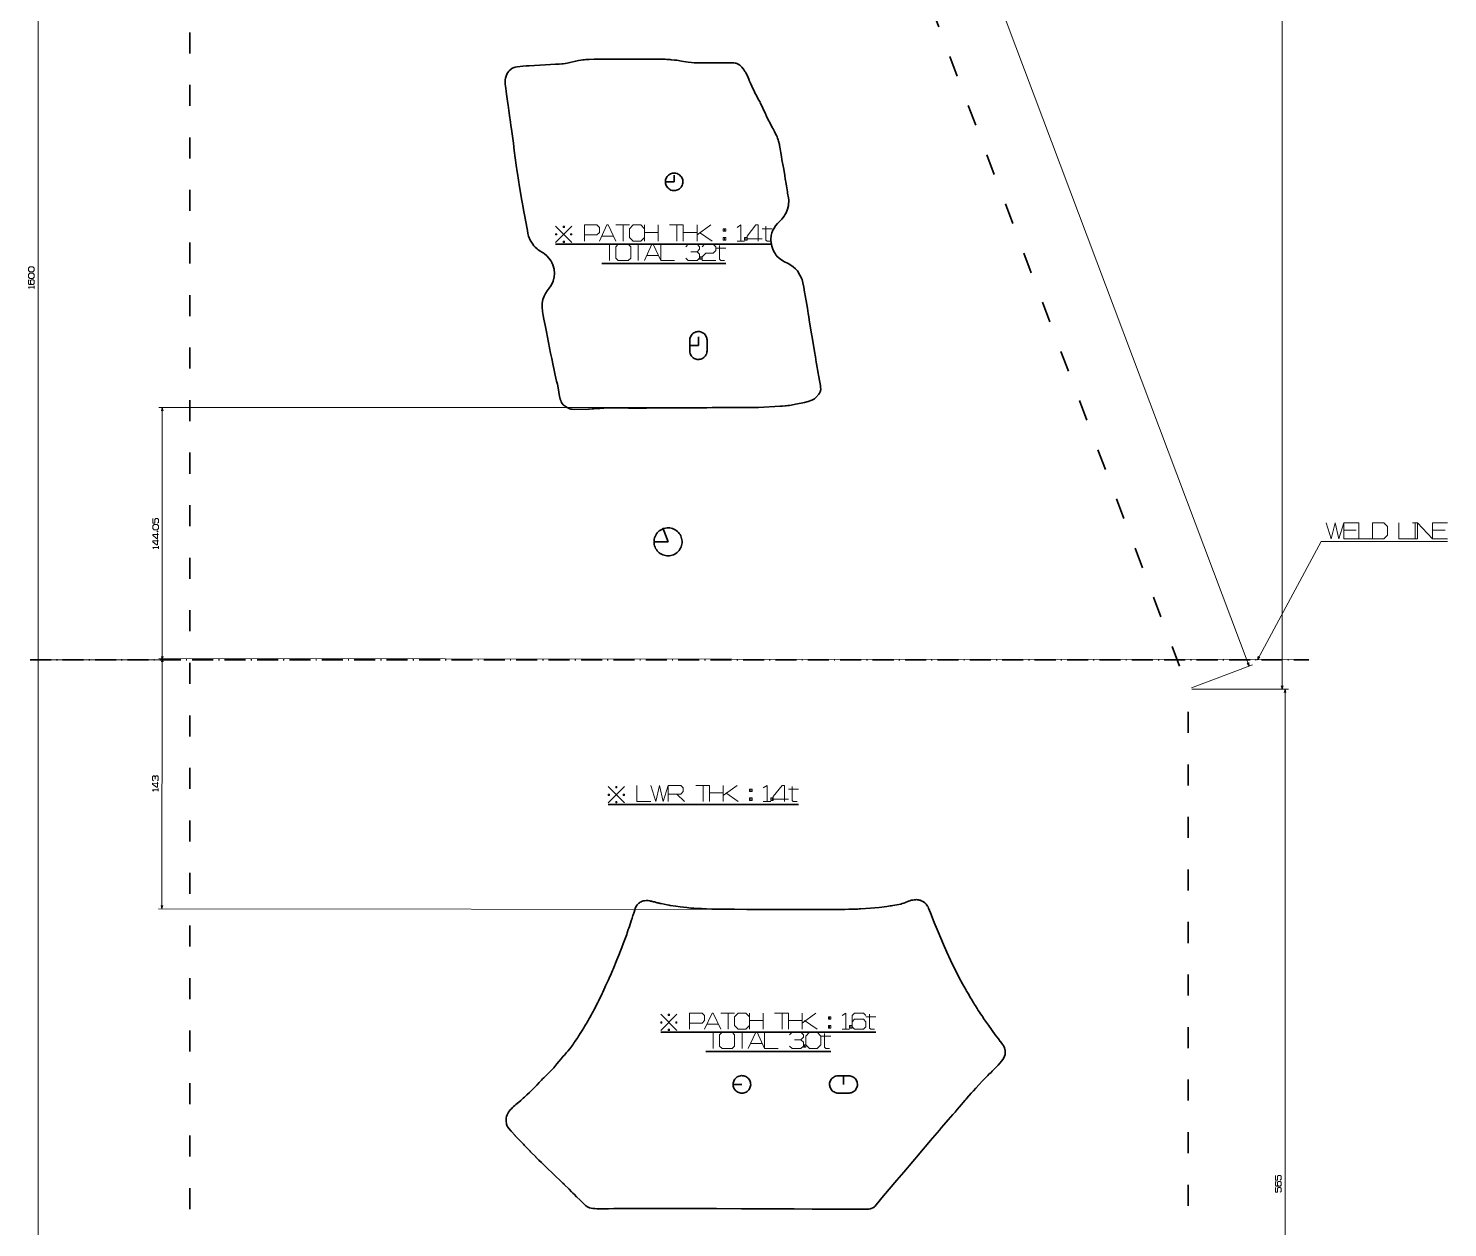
# Model space of a CAD drawing. Extents: x -255 to 1329, y -495 to 1264.
# Drawn here: x -148 to 663, y -134 to 550 of the extents above; entities that cross this region are included whole.
import ezdxf

# ---------------------------------------------------------------- set-up
doc = ezdxf.new("R2010")
doc.units = 0
doc.linetypes.add('DASHDOT', pattern=[18.5, 12, -3, 0.5, -3])
doc.linetypes.add('DASHSPACE', pattern=[30, 12, -18])

msp = doc.modelspace()

# ---------------------------------------------------------------- linework, layer by layer
at = {"color": 7, "lineweight": 13}
for p, q in [((159.52, 1221.35), (549.52, 186.35)), ((568.31, 173.22), (568.31, 1208.22)), ((258.58, 334.03), (-73.06, 334.03)), ((-71.06, 189.98), (-71.06, 334.03)), ((-144.49, 189.98), (-69.06, 189.98)), ((581.51, 189.98), (-73.08, 190.77)), ((-71.25, 47.76), (-71.08, 190.77)), ((516.55, 173.93), (551.39, 187.06)), ((516.67, 173.22), (570.31, 173.22)), ((283.95, 47.34), (-73.25, 47.77))]:
    msp.add_line(p, q, dxfattribs=at)
at = {"color": 5, "lineweight": 13}
for p, q in [((-142.04, -391.78), (-142.04, 1208.22)), ((516.67, 173.22), (571.97, 173.22)), ((569.97, -391.78), (569.97, 173.22))]:
    msp.add_line(p, q, dxfattribs=at)
at = {"color": 5, "linetype": 'DASHSPACE', "lineweight": 35}
for p, q in [((-55.33, 1208.22), (-55.33, -391.78)), ((124.67, 1208.22), (514.67, 173.22)), ((514.67, -391.78), (514.67, 173.22))]:
    msp.add_line(p, q, dxfattribs=at)
at = {"color": 7, "lineweight": 35}
for p, q in [((128.05, 527.24), (128.16, 527.32)), ((128.16, 527.32), (129.18, 527.9)), ((129.18, 527.9), (129.21, 527.91)), ((129.21, 527.91), (130.36, 528.33)), ((130.36, 528.33), (131.54, 528.59)), ((136.72, 529.03), (137.44, 529.07)), ((137.44, 529.07), (138.47, 529.12)), ((138.47, 529.12), (150.66, 529.93)), ((150.66, 529.93), (153.51, 529.99)), ((153.51, 529.99), (155.54, 530.08)), ((168.98, 532.44), (169.87, 532.54)), ((169.87, 532.54), (170.78, 532.64)), ((170.78, 532.64), (171.68, 532.69)), ((171.68, 532.69), (172.59, 532.74)), ((172.59, 532.74), (175.59, 532.83)), ((175.59, 532.83), (178.61, 532.86)), ((178.61, 532.86), (182.57, 532.88)), ((182.57, 532.88), (184.47, 532.89)), ((184.47, 532.89), (187.32, 532.9)), ((187.32, 532.9), (190.85, 532.9)), ((190.85, 532.9), (196.25, 532.9)), ((196.25, 532.9), (202.6, 532.89)), ((202.6, 532.89), (208.51, 532.88)), ((208.51, 532.88), (210.51, 532.87)), ((210.51, 532.87), (213.29, 532.85)), ((213.29, 532.85), (215.73, 532.83)), ((215.73, 532.83), (216.09, 532.82)), ((216.09, 532.82), (217.03, 532.77)), ((217.03, 532.77), (217.97, 532.71)), ((217.97, 532.71), (218.89, 532.66)), ((218.89, 532.66), (219.49, 532.62)), ((231.16, 530.92), (232.55, 530.8)), ((232.55, 530.8), (235.15, 530.77)), ((235.15, 530.77), (235.2, 530.77)), ((237.79, 530.74), (237.91, 530.74)), ((237.91, 530.74), (239.59, 530.77)), ((239.59, 530.77), (240.49, 530.79)), ((240.49, 530.79), (241.25, 530.8)), ((252.4, 530.82), (252.96, 530.82)), ((254.35, 530.84), (255.19, 530.76)), ((255.19, 530.76), (256.02, 530.65)), ((124.96, 517.21), (124.75, 518.8)), ((261.6, 525.9), (261.83, 525.49)), ((261.83, 525.49), (262.05, 525.1)), ((262.05, 525.1), (262.97, 523.48)), ((262.97, 523.48), (263.75, 521.56)), ((263.75, 521.56), (264.02, 520.87)), ((264.02, 520.87), (264.07, 520.76)), ((264.07, 520.76), (264.69, 519.14)), ((264.69, 519.14), (265.47, 517.49)), ((125.07, 516.42), (124.96, 517.21)), ((125.29, 514.47), (125.07, 516.42)), ((125.64, 511.57), (125.29, 514.47)), ((126.19, 507.59), (125.64, 511.57)), ((265.47, 517.49), (265.49, 517.45)), ((265.49, 517.45), (266.99, 514.2)), ((266.99, 514.2), (267.46, 513.35)), ((126.33, 506.6), (126.19, 507.59)), ((126.75, 503.63), (126.33, 506.6)), ((127.16, 500.76), (126.75, 503.63)), ((270.21, 508.26), (273.28, 501.74)), ((127.71, 496.95), (127.16, 500.76)), ((127.98, 495.03), (127.71, 496.95)), ((128.26, 493.01), (127.98, 495.03)), ((273.28, 501.74), (273.31, 501.68)), ((273.31, 501.68), (273.7, 500.84)), ((273.7, 500.84), (273.75, 500.75)), ((273.75, 500.75), (274.18, 499.82)), ((128.82, 488.98), (128.26, 493.01)), ((129.36, 484.89), (128.82, 488.98)), ((277.21, 493.94), (277.63, 493.13)), ((277.63, 493.13), (278.42, 491.6)), ((278.42, 491.6), (278.44, 491.57)), ((129.9, 480.78), (129.36, 484.89)), ((130.45, 476.61), (129.9, 480.78)), ((280.83, 486.17), (281.26, 484.23)), ((281.26, 484.23), (281.41, 483.56)), ((281.41, 483.56), (281.56, 482.63)), ((281.56, 482.63), (281.71, 481.7)), ((281.71, 481.7), (282.09, 479.34)), ((282.09, 479.34), (282.38, 477.38)), ((131.02, 472.41), (130.45, 476.61)), ((131.6, 468.53), (131.02, 472.41)), ((282.38, 477.38), (282.68, 475.42)), ((282.68, 475.42), (283.21, 472.71)), ((283.21, 472.71), (283.76, 470.01)), ((283.76, 470.01), (284.35, 466.4)), ((131.74, 467.59), (131.6, 468.53)), ((132.33, 463.81), (131.74, 467.59)), ((132.93, 460.03), (132.33, 463.81)), ((284.35, 466.4), (284.65, 464.59)), ((284.65, 464.59), (284.8, 463.69)), ((284.8, 463.69), (284.92, 462.88)), ((284.92, 462.88), (285.29, 460.44)), ((134.24, 452.25), (132.93, 460.03)), ((285.29, 460.44), (285.42, 459.65)), ((285.42, 459.65), (285.68, 458.05)), ((285.68, 458.05), (285.82, 457.26)), ((285.82, 457.26), (285.98, 456.37)), ((285.98, 456.37), (286.15, 455.49)), ((286.15, 455.49), (286.32, 454.61)), ((286.32, 454.61), (286.42, 453.69)), ((134.42, 451.25), (134.24, 452.25)), ((134.94, 448.27), (134.42, 451.25)), ((135.4, 445.73), (134.94, 448.27)), ((135.72, 444), (135.4, 445.73)), ((285.95, 447.21), (285.18, 445.17)), ((286.38, 449.33), (285.95, 447.21)), ((286.46, 450.18), (286.38, 449.33)), ((286.42, 453.69), (286.57, 452.33)), ((286.62, 451.86), (286.46, 450.18)), ((286.57, 452.33), (286.62, 451.86)), ((137.19, 436.01), (135.72, 444)), ((279.03, 437.71), (278.07, 436.09)), ((280.24, 439.02), (279.03, 437.71)), ((280.83, 439.68), (280.24, 439.02)), ((282.64, 441.47), (280.83, 439.68)), ((284.05, 443.3), (282.64, 441.47)), ((284.43, 443.93), (284.05, 443.3)), ((285.18, 445.17), (284.43, 443.93)), ((137.37, 435), (137.19, 436.01)), ((137.72, 433.39), (137.37, 435)), ((137.9, 432.58), (137.72, 433.39)), ((138.09, 431.78), (137.9, 432.58)), ((138.94, 429.6), (138.09, 431.78)), ((140.42, 427.22), (138.94, 429.6)), ((276.64, 432.16), (276.43, 429.94)), ((276.43, 429.94), (276.5, 428.05)), ((277.03, 433.74), (276.64, 432.16)), ((277.6, 435.28), (277.03, 433.74)), ((278.07, 436.09), (277.6, 435.28)), ((141.07, 426.4), (140.42, 427.22)), ((141.74, 425.59), (141.07, 426.4)), ((142.96, 424.56), (141.74, 425.59)), ((143.57, 424.04), (142.96, 424.56)), ((145, 423.09), (143.57, 424.04)), ((145.65, 422.68), (145, 423.09)), ((146.3, 422.27), (145.65, 422.68)), ((146.95, 421.87), (146.3, 422.27)), ((148.48, 420.65), (146.95, 421.87)), ((153.51, 427.22), (277.08, 427.22)), ((276.5, 428.05), (276.86, 426.1)), ((276.86, 426.1), (277.47, 424.42)), ((277.47, 424.42), (277.78, 423.79)), ((277.78, 423.79), (278.39, 422.51)), ((278.39, 422.51), (278.8, 421.85)), ((278.8, 421.85), (279.21, 421.21)), ((149.67, 419.3), (148.48, 420.65)), ((150.94, 417.51), (149.67, 419.3)), ((151.28, 416.81), (150.94, 417.51)), ((151.98, 415.41), (151.28, 416.81)), ((152.64, 412.95), (151.98, 415.41)), ((179.94, 416.22), (250.65, 416.22)), ((279.21, 421.21), (280.2, 420.05)), ((280.2, 420.05), (281.93, 418.69)), ((281.93, 418.69), (283.87, 417.29)), ((283.87, 417.29), (286.21, 416.19)), ((286.21, 416.19), (287.8, 415.33)), ((287.8, 415.33), (289.17, 414.36)), ((289.17, 414.36), (290.45, 413.26)), ((151.49, 404.77), (152.04, 406.08)), ((152.04, 406.08), (152.69, 408.57)), ((152.76, 410.48), (152.64, 412.95)), ((152.69, 408.57), (152.76, 410.48)), ((290.45, 413.26), (291.54, 412)), ((291.54, 412), (292.92, 409.55)), ((292.92, 409.55), (293.94, 407.81)), ((293.94, 407.81), (294.2, 407.17)), ((294.2, 407.17), (294.45, 406.17)), ((294.45, 406.17), (294.7, 405.16)), ((146.19, 395.63), (146.88, 397.57)), ((146.88, 397.57), (147.63, 399.09)), ((147.63, 399.09), (148.66, 400.66)), ((148.66, 400.66), (149.87, 402.19)), ((149.87, 402.19), (150.74, 403.42)), ((150.74, 403.42), (151.49, 404.77)), ((294.7, 405.16), (295.15, 402.64)), ((295.15, 402.64), (295.62, 399.91)), ((295.62, 399.91), (295.78, 399.01)), ((295.78, 399.01), (295.96, 397.97)), ((295.96, 397.97), (296.52, 394.84)), ((145.73, 391.5), (145.82, 393.56)), ((146, 388.74), (145.73, 391.5)), ((145.82, 393.56), (146.19, 395.63)), ((296.52, 394.84), (296.87, 392.79)), ((296.87, 392.79), (297.22, 390.74)), ((297.22, 390.74), (297.75, 387.67)), ((146.46, 386.53), (146, 388.74)), ((146.84, 384.49), (146.46, 386.53)), ((147.49, 381.1), (146.84, 384.49)), ((148.25, 377.15), (147.49, 381.1)), ((297.75, 387.67), (297.99, 385.85)), ((297.99, 385.85), (298.25, 384.03)), ((298.25, 384.03), (299.43, 377.07)), ((148.84, 374.1), (148.25, 377.15)), ((149.43, 371.11), (148.84, 374.1)), ((299.43, 377.07), (299.92, 374.23)), ((299.92, 374.23), (301.34, 365.98)), ((150.64, 365.06), (149.43, 371.11)), ((151.28, 361.97), (150.64, 365.06)), ((301.34, 365.98), (301.84, 362.92)), ((152.09, 358.05), (151.28, 361.97)), ((152.49, 356.19), (152.09, 358.05)), ((301.84, 362.92), (302.35, 359.86)), ((302.35, 359.86), (302.53, 358.85)), ((302.53, 358.85), (303.47, 353.6)), ((153.09, 353.4), (152.49, 356.19)), ((153.89, 349.83), (153.09, 353.4)), ((154.08, 348.98), (153.89, 349.83)), ((154.48, 347.27), (154.08, 348.98)), ((303.47, 353.6), (303.64, 352.56)), ((303.64, 352.56), (303.81, 351.53)), ((303.81, 351.53), (304.16, 349.47)), ((304.16, 349.47), (304.73, 346.49)), ((155.23, 344.04), (154.48, 347.27)), ((155.38, 342.76), (155.23, 344.04)), ((155.55, 341.36), (155.38, 342.76)), ((156.17, 338.72), (155.55, 341.36)), ((303.84, 341.59), (302.08, 339.75)), ((304.22, 342.21), (303.84, 341.59)), ((304.52, 342.89), (304.22, 342.21)), ((304.84, 344.31), (304.52, 342.89)), ((304.73, 346.49), (304.77, 345.76)), ((304.77, 345.76), (304.84, 344.31)), ((156.45, 337.99), (156.17, 338.72)), ((156.73, 337.27), (156.45, 337.99)), ((157.24, 336.36), (156.73, 337.27)), ((157.88, 335.54), (157.24, 336.36)), ((158.89, 334.74), (157.88, 335.54)), ((160.02, 334.07), (158.89, 334.74)), ((161.67, 333.28), (160.02, 334.07)), ((162.27, 333.13), (161.67, 333.28)), ((162.87, 332.98), (162.27, 333.13)), ((164.1, 332.86), (162.87, 332.98)), ((172.2, 333.06), (164.1, 332.86)), ((172.56, 333.09), (172.2, 333.06)), ((174.39, 333.18), (172.56, 333.09)), ((175.31, 333.25), (174.39, 333.18)), ((177, 333.37), (175.31, 333.25)), ((177.86, 333.44), (177, 333.37)), ((178.71, 333.51), (177.86, 333.44)), ((180.2, 333.61), (178.71, 333.51)), ((180.97, 333.68), (180.2, 333.61)), ((183.21, 333.78), (180.97, 333.68)), ((184.73, 333.77), (183.21, 333.78)), ((185.51, 333.77), (184.73, 333.77)), ((187.8, 333.74), (185.51, 333.77)), ((188.83, 333.73), (187.8, 333.74)), ((189.86, 333.73), (188.83, 333.73)), ((195.05, 333.72), (189.86, 333.73)), ((198.16, 333.72), (195.05, 333.72)), ((205.4, 333.72), (198.16, 333.72)), ((210.7, 333.73), (205.4, 333.72)), ((214.95, 333.74), (210.7, 333.73)), ((218.12, 333.75), (214.95, 333.74)), ((222.36, 333.77), (218.12, 333.75)), ((224.48, 333.77), (222.36, 333.77)), ((227.67, 333.79), (224.48, 333.77)), ((229.69, 333.8), (227.67, 333.79)), ((234.77, 333.85), (229.69, 333.8)), ((239.85, 333.9), (234.77, 333.85)), ((242.91, 333.94), (239.85, 333.9)), ((248.1, 333.98), (242.91, 333.94)), ((260.58, 334.03), (248.1, 333.98)), ((263.67, 334.09), (260.58, 334.03)), ((269.26, 334.09), (263.67, 334.09)), ((281.74, 334.76), (269.26, 334.09)), ((282.47, 334.79), (281.74, 334.76)), ((283.13, 334.84), (282.47, 334.79)), ((284.47, 334.95), (283.13, 334.84)), ((285.14, 335.01), (284.47, 334.95)), ((286.04, 335.11), (285.14, 335.01)), ((286.96, 335.23), (286.04, 335.11)), ((287.89, 335.37), (286.96, 335.23)), ((288.8, 335.53), (287.89, 335.37)), ((289.63, 335.68), (288.8, 335.53)), ((290.46, 335.84), (289.63, 335.68)), ((293.77, 336.48), (290.46, 335.84)), ((295.64, 336.86), (293.77, 336.48)), ((297.72, 337.4), (295.64, 336.86)), ((299.73, 338.13), (297.72, 337.4)), ((300.89, 338.75), (299.73, 338.13)), ((301.24, 339), (300.89, 338.75)), ((301.66, 339.37), (301.24, 339)), ((302.08, 339.75), (301.66, 339.37)), ((183.51, 107.22), (292.08, 107.22)), ((200.14, 50.11), (200.2, 50.2)), ((200.2, 50.2), (200.96, 50.9)), ((201.83, 51.51), (202.38, 51.77)), ((202.38, 51.77), (202.92, 52.02)), ((204.09, 52.37), (204.18, 52.38)), ((204.18, 52.38), (205.21, 52.53)), ((205.21, 52.53), (205.77, 52.55)), ((205.77, 52.55), (206.33, 52.56)), ((206.33, 52.56), (207.3, 52.32)), ((209.06, 51.85), (209.19, 51.82)), ((209.19, 51.82), (209.89, 51.64)), ((213.7, 50.71), (213.74, 50.7)), ((344.51, 49.37), (344.56, 49.38)), ((344.56, 49.38), (345.26, 49.5)), ((345.26, 49.5), (346.05, 49.63)), ((346.05, 49.63), (350.51, 50.48)), ((356.77, 52.63), (357.54, 52.77)), ((357.54, 52.77), (358.26, 52.89)), ((358.26, 52.89), (358.94, 52.96)), ((358.94, 52.96), (359.56, 52.97)), ((359.56, 52.97), (360.13, 52.94)), ((360.13, 52.94), (360.65, 52.87)), ((360.65, 52.87), (361.14, 52.76)), ((361.14, 52.76), (361.61, 52.62)), ((361.61, 52.62), (362.01, 52.48)), ((362.01, 52.48), (362.24, 52.37)), ((362.24, 52.37), (362.85, 52.09)), ((362.85, 52.09), (363.58, 51.71)), ((363.58, 51.71), (364.35, 51.12)), ((364.35, 51.12), (365.06, 50.46)), ((365.06, 50.46), (365.49, 49.9)), ((365.49, 49.9), (365.9, 49.34)), ((365.9, 49.34), (366.13, 48.93)), ((366.13, 48.93), (366.47, 48.02)), ((195.59, 37.65), (196.62, 40.86)), ((196.62, 40.86), (197.12, 42.41)), ((197.12, 42.41), (197.39, 43.18)), ((197.39, 43.18), (197.66, 43.96)), ((197.66, 43.96), (197.78, 44.3)), ((230.69, 48.2), (230.73, 48.2)), ((230.73, 48.2), (231.5, 48.12)), ((231.5, 48.12), (231.57, 48.12)), ((231.57, 48.12), (232.44, 48.07)), ((232.44, 48.07), (235.04, 47.93)), ((235.04, 47.93), (235.08, 47.93)), ((235.08, 47.93), (236.79, 47.84)), ((236.79, 47.84), (237.77, 47.79)), ((249.63, 47.5), (255.6, 47.46)), ((255.6, 47.46), (262.73, 47.43)), ((262.73, 47.43), (264.76, 47.43)), ((264.76, 47.43), (277.35, 47.37)), ((277.35, 47.37), (282.11, 47.35)), ((282.11, 47.35), (285.95, 47.34)), ((285.95, 47.34), (291.8, 47.33)), ((291.8, 47.33), (294.72, 47.33)), ((294.72, 47.33), (298.61, 47.32)), ((298.61, 47.32), (300.56, 47.31)), ((300.56, 47.31), (301.54, 47.31)), ((301.54, 47.31), (306.47, 47.29)), ((306.47, 47.29), (308.43, 47.3)), ((308.43, 47.3), (311.32, 47.31)), ((311.32, 47.31), (312.26, 47.32)), ((312.26, 47.32), (315.91, 47.36)), ((315.91, 47.36), (316.81, 47.38)), ((316.81, 47.38), (318.59, 47.4)), ((318.59, 47.4), (320.97, 47.46)), ((320.97, 47.46), (321.01, 47.46)), ((366.47, 48.02), (367.49, 45.44)), ((193.72, 32.16), (194.06, 33.11)), ((194.06, 33.11), (194.38, 34.05)), ((194.38, 34.05), (195, 35.89)), ((195, 35.89), (195.3, 36.78)), ((195.3, 36.78), (195.59, 37.65)), ((190.56, 23.81), (190.91, 24.71)), ((190.91, 24.71), (191.25, 25.6)), ((191.25, 25.6), (192.31, 28.37)), ((192.31, 28.37), (192.67, 29.32)), ((192.67, 29.32), (193.72, 32.16)), ((186.26, 13.29), (188.43, 18.54)), ((188.43, 18.54), (189.51, 21.2)), ((189.51, 21.2), (190.56, 23.81)), ((184.01, 8.07), (185.15, 10.69)), ((185.15, 10.69), (185.9, 12.43)), ((185.9, 12.43), (186.26, 13.29)), ((180.04, -0.66), (180.45, 0.22)), ((180.45, 0.22), (181.65, 2.82)), ((181.65, 2.82), (182.05, 3.7)), ((182.05, 3.7), (183.63, 7.2)), ((183.63, 7.2), (184.01, 8.07)), ((175.81, -9.2), (176.69, -7.49)), ((176.69, -7.49), (177.54, -5.8)), ((177.54, -5.8), (177.97, -4.95)), ((177.97, -4.95), (178.8, -3.23)), ((178.8, -3.23), (179.63, -1.52)), ((179.63, -1.52), (180.04, -0.66)), ((390.79, -3.69), (391.27, -4.5)), ((393.19, -7.65), (394.17, -9.2)), ((171.56, -16.9), (172.05, -16.06)), ((172.05, -16.06), (172.54, -15.22)), ((172.54, -15.22), (173.02, -14.37)), ((173.02, -14.37), (173.97, -12.64)), ((173.97, -12.64), (174.44, -11.78)), ((174.44, -11.78), (174.91, -10.92)), ((174.91, -10.92), (175.36, -10.07)), ((175.36, -10.07), (175.81, -9.2)), ((394.17, -9.2), (394.21, -9.25)), ((166.59, -24.92), (167.57, -23.37)), ((167.57, -23.37), (168.57, -21.79)), ((168.57, -21.79), (169.57, -20.19)), ((169.57, -20.19), (170.07, -19.38)), ((170.07, -19.38), (170.57, -18.57)), ((170.57, -18.57), (171.07, -17.74)), ((171.07, -17.74), (171.56, -16.9)), ((213.51, -22.78), (336.37, -22.78)), ((398.98, -16.47), (399, -16.5)), ((404.52, -24.16), (404.53, -24.18)), ((160.4, -33.59), (161.64, -32.13)), ((161.64, -32.13), (162.67, -30.72)), ((162.67, -30.72), (163.18, -30.02)), ((163.18, -30.02), (163.68, -29.3)), ((163.68, -29.3), (164.17, -28.59)), ((164.17, -28.59), (164.66, -27.87)), ((164.66, -27.87), (165.63, -26.42)), ((165.63, -26.42), (166.11, -25.68)), ((166.11, -25.68), (166.59, -24.92)), ((407.39, -27.94), (407.42, -27.98)), ((407.42, -27.98), (408.27, -29.12)), ((408.27, -29.12), (408.8, -29.88)), ((408.8, -29.88), (409.32, -30.64)), ((409.32, -30.64), (409.75, -31.57)), ((409.75, -31.57), (410.05, -32.55)), ((154.22, -40.86), (155.42, -39.41)), ((155.42, -39.41), (156.64, -37.95)), ((156.64, -37.95), (157.26, -37.22)), ((157.26, -37.22), (157.89, -36.49)), ((157.89, -36.49), (158.51, -35.77)), ((158.51, -35.77), (159.77, -34.32)), ((159.77, -34.32), (160.4, -33.59)), ((239.22, -33.78), (310.65, -33.78)), ((146.77, -48.7), (147.47, -48)), ((147.47, -48), (150.29, -45.17)), ((150.29, -45.17), (151.68, -43.76)), ((151.68, -43.76), (152.38, -43.05)), ((152.38, -43.05), (154.22, -40.86)), ((400.23, -47.39), (398.85, -48.72)), ((400.92, -46.73), (400.23, -47.39)), ((402.11, -45.66), (400.92, -46.73)), ((402.79, -44.99), (402.11, -45.66)), ((403.34, -44.41), (402.79, -44.99)), ((404.44, -43.28), (403.34, -44.41)), ((405.05, -42.64), (404.44, -43.28)), ((138.53, -57.11), (141.37, -54.35)), ((141.37, -54.35), (142.72, -52.93)), ((142.72, -52.93), (144.05, -51.52)), ((144.05, -51.52), (144.73, -50.81)), ((144.73, -50.81), (145.41, -50.1)), ((145.41, -50.1), (146.09, -49.4)), ((146.09, -49.4), (146.77, -48.7)), ((392.12, -56.12), (390.85, -57.54)), ((393.37, -54.74), (392.12, -56.12)), ((395.26, -52.66), (393.37, -54.74)), ((397.02, -50.67), (395.26, -52.66)), ((398.85, -48.72), (397.02, -50.67)), ((129.53, -65.17), (130.19, -64.59)), ((130.19, -64.59), (130.86, -64.02)), ((130.86, -64.02), (131.54, -63.45)), ((131.54, -63.45), (133.57, -61.76)), ((133.57, -61.76), (134.98, -60.45)), ((134.98, -60.45), (135.69, -59.8)), ((135.69, -59.8), (137.1, -58.48)), ((137.1, -58.48), (138.53, -57.11)), ((387.28, -61.58), (384.14, -65.28)), ((387.81, -60.97), (387.28, -61.58)), ((388.34, -60.35), (387.81, -60.97)), ((390.85, -57.54), (388.34, -60.35)), ((125.21, -73.04), (125.23, -72.48)), ((125.23, -72.48), (125.33, -71.64)), ((125.33, -71.64), (125.54, -70.76)), ((125.54, -70.76), (125.82, -69.94)), ((125.82, -69.94), (126.17, -69.14)), ((126.17, -69.14), (126.59, -68.4)), ((126.59, -68.4), (127.08, -67.7)), ((127.08, -67.7), (127.6, -67.07)), ((127.6, -67.07), (127.63, -67.03)), ((127.63, -67.03), (128.23, -66.39)), ((128.23, -66.39), (128.87, -65.77)), ((128.87, -65.77), (129.53, -65.17)), ((377.65, -72.77), (375.13, -75.68)), ((378.9, -71.31), (377.65, -72.77)), ((380.22, -69.8), (378.9, -71.31)), ((381.54, -68.29), (380.22, -69.8)), ((382.84, -66.77), (381.54, -68.29)), ((384.14, -65.28), (382.84, -66.77)), ((125.2, -73.26), (125.21, -73.04)), ((125.25, -73.97), (125.2, -73.26)), ((125.36, -74.63), (125.25, -73.97)), ((125.52, -75.25), (125.36, -74.63)), ((125.71, -75.85), (125.52, -75.25)), ((125.91, -76.44), (125.71, -75.85)), ((372.62, -78.62), (370.06, -81.62)), ((373.87, -77.14), (372.62, -78.62)), ((375.13, -75.68), (373.87, -77.14)), ((130.49, -81.81), (130.47, -81.78)), ((132.79, -84.27), (132.75, -84.23)), ((138.4, -90.12), (136.63, -88.3)), ((364.7, -87.96), (363.35, -89.56)), ((367.4, -84.77), (364.7, -87.96)), ((370.06, -81.62), (367.4, -84.77)), ((138.89, -90.63), (138.4, -90.12)), ((142.21, -93.98), (142.2, -93.96)), ((143.5, -95.31), (142.21, -93.98)), ((143.99, -95.79), (143.5, -95.31)), ((357.41, -96.57), (352.22, -102.69)), ((360.68, -92.72), (357.41, -96.57)), ((363.35, -89.56), (360.68, -92.72)), ((352.22, -102.69), (348.32, -107.28)), ((158.32, -109.58), (157.61, -108.9)), ((158.35, -109.6), (158.32, -109.58)), ((161.2, -112.4), (158.35, -109.6)), ((162.64, -113.83), (161.2, -112.4)), ((348.32, -107.28), (340.77, -116.21)), ((163.36, -114.54), (162.64, -113.83)), ((164.05, -115.21), (163.36, -114.54)), ((164.08, -115.25), (164.05, -115.21)), ((165.51, -116.66), (164.08, -115.25)), ((167.57, -118.7), (165.51, -116.66)), ((169.46, -120.55), (169.43, -120.53)), ((170.01, -121.08), (169.46, -120.55)), ((170.59, -121.6), (170.01, -121.08)), ((336.53, -121.22), (335.9, -121.98)), ((340.77, -116.21), (336.53, -121.22)), ((178.28, -123.56), (177.01, -123.52)), ((178.95, -123.57), (178.28, -123.56)), ((183.61, -123.48), (178.95, -123.57)), ((186.7, -123.44), (183.61, -123.48)), ((188.78, -123.42), (186.7, -123.44)), ((191.91, -123.41), (188.78, -123.42)), ((193.99, -123.4), (191.91, -123.41)), ((207.86, -123.38), (193.99, -123.4)), ((215.68, -123.36), (207.86, -123.38)), ((224.87, -123.35), (215.68, -123.36)), ((231.03, -123.35), (224.87, -123.35)), ((235.12, -123.36), (231.03, -123.35)), ((245.28, -123.41), (235.12, -123.36)), ((259.55, -123.48), (245.28, -123.41)), ((283.5, -123.58), (259.55, -123.48)), ((285.54, -123.58), (283.5, -123.58)), ((289.71, -123.6), (285.54, -123.58)), ((300.04, -123.71), (289.71, -123.6)), ((302.11, -123.73), (300.04, -123.71)), ((304.18, -123.75), (302.11, -123.73)), ((306.25, -123.76), (304.18, -123.75)), ((308.32, -123.77), (306.25, -123.76)), ((314.54, -123.78), (308.32, -123.77)), ((316.58, -123.79), (314.54, -123.78)), ((318.55, -123.79), (316.58, -123.79)), ((321.37, -123.78), (318.55, -123.79)), ((322.28, -123.78), (321.37, -123.78)), ((323.18, -123.78), (322.28, -123.78)), ((324.07, -123.79), (323.18, -123.78)), ((324.96, -123.8), (324.07, -123.79)), ((327.53, -123.84), (324.96, -123.8)), ((328.35, -123.85), (327.53, -123.84)), ((329.15, -123.85), (328.35, -123.85)), ((329.94, -123.84), (329.15, -123.85)), ((330.72, -123.82), (329.94, -123.84))]:
    msp.add_line(p, q, dxfattribs=at)
at = {"color": 4, "lineweight": 35}
for p, q in [((216.16, 462.86), (216.2, 463.5)), ((217.16, 462.86), (216.16, 462.86)), ((216.17, 462.56), (216.16, 462.86)), ((216.16, 462.86), (217.16, 462.86)), ((216.25, 461.93), (216.17, 462.56)), ((216.2, 463.5), (216.32, 464.12)), ((216.41, 461.32), (216.25, 461.93)), ((216.32, 464.12), (216.52, 464.72)), ((216.52, 464.72), (216.8, 465.3)), ((216.8, 465.3), (217.14, 465.83)), ((217.14, 465.83), (217.55, 466.32)), ((221.16, 462.86), (217.16, 462.86)), ((217.55, 466.32), (218.01, 466.75)), ((218.01, 466.75), (218.53, 467.11)), ((218.53, 467.11), (219.09, 467.41)), ((219.09, 467.41), (219.68, 467.64)), ((219.68, 467.64), (220.3, 467.79)), ((220.3, 467.79), (220.93, 467.86)), ((220.93, 467.86), (221.56, 467.85)), ((221.16, 466.76), (221.16, 462.86)), ((221.56, 467.85), (222.19, 467.76)), ((222.19, 467.76), (222.8, 467.59)), ((222.8, 467.59), (223.39, 467.34)), ((223.39, 467.34), (223.94, 467.02)), ((223.94, 467.02), (224.44, 466.64)), ((224.44, 466.64), (224.89, 466.19)), ((224.89, 466.19), (225.29, 465.69)), ((225.29, 465.69), (225.61, 465.15)), ((225.61, 465.15), (225.86, 464.57)), ((225.86, 464.57), (226.04, 463.96)), ((226.1, 462.07), (225.96, 461.45)), ((226.04, 463.96), (226.14, 463.33)), ((226.16, 462.7), (226.1, 462.07)), ((226.14, 463.33), (226.16, 462.7)), ((216.64, 460.73), (216.41, 461.32)), ((216.95, 460.17), (216.64, 460.73)), ((217.32, 459.66), (216.95, 460.17)), ((217.76, 459.2), (217.32, 459.66)), ((218.25, 458.8), (217.76, 459.2)), ((218.79, 458.46), (218.25, 458.8)), ((219.37, 458.2), (218.79, 458.46)), ((219.97, 458.01), (219.37, 458.2)), ((220.6, 457.9), (219.97, 458.01)), ((221.23, 457.86), (220.6, 457.9)), ((221.86, 457.91), (221.23, 457.86)), ((222.49, 458.04), (221.86, 457.91)), ((223.09, 458.25), (222.49, 458.04)), ((223.65, 458.53), (223.09, 458.25)), ((224.18, 458.88), (223.65, 458.53)), ((224.66, 459.29), (224.18, 458.88)), ((225.09, 459.77), (224.66, 459.29)), ((225.45, 460.29), (225.09, 459.77)), ((225.74, 460.85), (225.45, 460.29)), ((225.96, 461.45), (225.74, 460.85)), ((230.06, 372.4), (230.1, 373.02)), ((230.1, 373.02), (230.22, 373.64)), ((230.22, 373.64), (230.42, 374.24)), ((230.42, 374.24), (230.69, 374.8)), ((230.69, 374.8), (231.03, 375.33)), ((231.03, 375.33), (231.43, 375.81)), ((231.43, 375.81), (231.89, 376.24)), ((231.89, 376.24), (232.4, 376.6)), ((232.4, 376.6), (232.96, 376.9)), ((232.96, 376.9), (233.55, 377.12)), ((233.55, 377.12), (234.16, 377.27)), ((234.16, 377.27), (234.78, 377.34)), ((234.78, 377.34), (235.01, 377.35)), ((235.01, 377.35), (235.64, 377.31)), ((235.01, 374.4), (235.01, 369.4)), ((235.64, 377.31), (236.26, 377.19)), ((236.26, 377.19), (236.85, 376.99)), ((236.85, 376.99), (237.42, 376.72)), ((237.42, 376.72), (237.95, 376.38)), ((237.95, 376.38), (238.43, 375.98)), ((238.43, 375.98), (238.86, 375.51)), ((238.86, 375.51), (239.22, 375)), ((239.22, 375), (239.52, 374.45)), ((239.52, 374.45), (239.74, 373.86)), ((239.74, 373.86), (239.89, 373.25)), ((239.89, 373.25), (239.96, 372.63)), ((230.06, 369.4), (230.06, 372.4)), ((231.06, 369.4), (230.06, 369.4)), ((230.06, 366.4), (230.06, 369.4)), ((230.06, 369.4), (231.06, 369.4)), ((230.07, 366.16), (230.06, 366.4)), ((230.14, 365.54), (230.07, 366.16)), ((230.28, 364.93), (230.14, 365.54)), ((230.51, 364.34), (230.28, 364.93)), ((235.01, 369.4), (231.06, 369.4)), ((239.8, 365.15), (239.61, 364.55)), ((239.92, 365.77), (239.8, 365.15)), ((239.96, 366.4), (239.92, 365.77)), ((239.96, 372.63), (239.96, 372.4)), ((239.96, 372.4), (239.96, 366.4)), ((230.8, 363.79), (230.51, 364.34)), ((231.17, 363.28), (230.8, 363.79)), ((231.59, 362.81), (231.17, 363.28)), ((232.08, 362.41), (231.59, 362.81)), ((232.6, 362.07), (232.08, 362.41)), ((233.17, 361.8), (232.6, 362.07)), ((233.77, 361.6), (233.17, 361.8)), ((234.39, 361.48), (233.77, 361.6)), ((235.01, 361.45), (234.39, 361.48)), ((235.24, 361.45), (235.01, 361.45)), ((235.87, 361.52), (235.24, 361.45)), ((236.48, 361.67), (235.87, 361.52)), ((237.07, 361.89), (236.48, 361.67)), ((237.62, 362.19), (237.07, 361.89)), ((238.13, 362.55), (237.62, 362.19)), ((238.59, 362.98), (238.13, 362.55)), ((239, 363.46), (238.59, 362.98)), ((239.34, 363.99), (239, 363.46)), ((239.61, 364.55), (239.34, 363.99)), ((209.84, 258.87), (210.03, 259.65)), ((210.03, 259.65), (210.31, 260.4)), ((210.31, 260.4), (210.66, 261.12)), ((210.66, 261.12), (211.07, 261.8)), ((211.07, 261.8), (211.56, 262.44)), ((211.56, 262.44), (212.1, 263.02)), ((212.1, 263.02), (212.7, 263.55)), ((212.7, 263.55), (213.35, 264.01)), ((213.35, 264.01), (214.05, 264.41)), ((214.05, 264.41), (214.78, 264.74)), ((214.68, 265.28), (217.68, 257.28)), ((214.78, 264.74), (215.54, 264.99)), ((215.54, 264.99), (216.32, 265.17)), ((216.32, 265.17), (217.11, 265.26)), ((217.11, 265.26), (217.91, 265.28)), ((217.91, 265.28), (218.71, 265.22)), ((218.71, 265.22), (219.49, 265.07)), ((219.49, 265.07), (220.26, 264.85)), ((220.26, 264.85), (221.01, 264.56)), ((221.01, 264.56), (221.71, 264.19)), ((221.71, 264.19), (222.38, 263.75)), ((222.38, 263.75), (223.01, 263.25)), ((223.01, 263.25), (223.58, 262.69)), ((223.58, 262.69), (224.09, 262.07)), ((224.09, 262.07), (224.53, 261.41)), ((224.53, 261.41), (224.91, 260.7)), ((224.91, 260.7), (225.21, 259.96)), ((225.21, 259.96), (225.44, 259.2)), ((209.68, 257.28), (209.72, 258.08)), ((210.68, 257.28), (209.68, 257.28)), ((209.7, 256.62), (209.68, 257.28)), ((209.68, 257.28), (210.68, 257.28)), ((209.81, 255.82), (209.7, 256.62)), ((209.72, 258.08), (209.84, 258.87)), ((209.99, 255.05), (209.81, 255.82)), ((210.26, 254.29), (209.99, 255.05)), ((210.59, 253.57), (210.26, 254.29)), ((211, 252.88), (210.59, 253.57)), ((217.68, 257.28), (210.68, 257.28)), ((211.47, 252.23), (211, 252.88)), ((212.01, 251.64), (211.47, 252.23)), ((212.6, 251.1), (212.01, 251.64)), ((222.91, 251.23), (222.27, 250.74)), ((223.48, 251.78), (222.91, 251.23)), ((224, 252.39), (223.48, 251.78)), ((224.46, 253.04), (224, 252.39)), ((224.85, 253.74), (224.46, 253.04)), ((225.17, 254.48), (224.85, 253.74)), ((225.41, 255.24), (225.17, 254.48)), ((225.58, 256.02), (225.41, 255.24)), ((225.44, 259.2), (225.6, 258.41)), ((225.66, 256.82), (225.58, 256.02)), ((225.6, 258.41), (225.67, 257.61)), ((225.67, 257.61), (225.66, 256.82)), ((213.24, 250.62), (212.6, 251.1)), ((213.93, 250.21), (213.24, 250.62)), ((214.65, 249.88), (213.93, 250.21)), ((215.41, 249.61), (214.65, 249.88)), ((216.18, 249.42), (215.41, 249.61)), ((216.98, 249.31), (216.18, 249.42)), ((217.78, 249.28), (216.98, 249.31)), ((218.57, 249.33), (217.78, 249.28)), ((219.36, 249.46), (218.57, 249.33)), ((220.13, 249.67), (219.36, 249.46)), ((220.88, 249.95), (220.13, 249.67)), ((221.6, 250.31), (220.88, 249.95)), ((222.27, 250.74), (221.6, 250.31)), ((256.71, -48.64), (257.23, -48.27)), ((257.23, -48.27), (257.79, -47.97)), ((257.79, -47.97), (258.38, -47.74)), ((258.38, -47.74), (259, -47.6)), ((259, -47.6), (259.63, -47.53)), ((259.63, -47.53), (260.26, -47.54)), ((260.26, -47.54), (260.89, -47.63)), ((260.89, -47.63), (261.5, -47.8)), ((261.5, -47.8), (262.09, -48.04)), ((262.09, -48.04), (262.64, -48.36)), ((262.64, -48.36), (263.14, -48.75)), ((311.74, -48.68), (312.25, -48.31)), ((312.25, -48.31), (312.81, -48.02)), ((312.81, -48.02), (313.39, -47.79)), ((313.39, -47.79), (314.01, -47.64)), ((314.01, -47.64), (314.63, -47.58)), ((314.63, -47.58), (314.86, -47.57)), ((314.86, -47.57), (317.86, -47.57)), ((317.86, -48.57), (317.86, -47.57)), ((317.86, -47.57), (320.86, -47.57)), ((317.86, -47.57), (317.86, -48.57)), ((317.86, -52.52), (317.86, -48.57)), ((317.86, -48.57), (317.86, -52.52)), ((320.86, -47.57), (321.49, -47.61)), ((321.49, -47.61), (322.1, -47.73)), ((322.1, -47.73), (322.7, -47.92)), ((322.7, -47.92), (323.27, -48.2)), ((323.27, -48.2), (323.8, -48.53)), ((323.8, -48.53), (324.28, -48.94)), ((254.86, -52.52), (254.9, -51.89)), ((255.86, -52.52), (254.86, -52.52)), ((254.87, -52.82), (254.86, -52.52)), ((254.86, -52.52), (255.86, -52.52)), ((254.95, -53.45), (254.87, -52.82)), ((254.9, -51.89), (255.02, -51.26)), ((255.11, -54.07), (254.95, -53.45)), ((255.02, -51.26), (255.22, -50.66)), ((255.34, -54.66), (255.11, -54.07)), ((255.22, -50.66), (255.49, -50.09)), ((255.65, -55.21), (255.34, -54.66)), ((255.49, -50.09), (255.84, -49.55)), ((256.02, -55.72), (255.65, -55.21)), ((255.84, -49.55), (256.24, -49.07)), ((259.86, -52.52), (255.86, -52.52)), ((255.86, -52.52), (259.86, -52.52)), ((256.46, -56.18), (256.02, -55.72)), ((256.24, -49.07), (256.71, -48.64)), ((256.95, -56.58), (256.46, -56.18)), ((257.49, -56.92), (256.95, -56.58)), ((262.88, -56.51), (262.35, -56.86)), ((263.36, -56.09), (262.88, -56.51)), ((263.14, -48.75), (263.59, -49.19)), ((263.79, -55.62), (263.36, -56.09)), ((263.59, -49.19), (263.98, -49.69)), ((264.15, -55.1), (263.79, -55.62)), ((263.98, -49.69), (264.31, -50.24)), ((264.44, -54.53), (264.15, -55.1)), ((264.31, -50.24), (264.56, -50.82)), ((264.66, -53.94), (264.44, -54.53)), ((264.56, -50.82), (264.74, -51.43)), ((264.8, -53.32), (264.66, -53.94)), ((264.74, -51.43), (264.84, -52.05)), ((264.86, -52.69), (264.8, -53.32)), ((264.84, -52.05), (264.86, -52.69)), ((309.91, -52.52), (309.95, -51.89)), ((309.92, -52.75), (309.91, -52.52)), ((309.99, -53.38), (309.92, -52.75)), ((309.95, -51.89), (310.07, -51.28)), ((310.13, -53.99), (309.99, -53.38)), ((310.07, -51.28), (310.27, -50.68)), ((310.36, -54.57), (310.13, -53.99)), ((310.27, -50.68), (310.54, -50.11)), ((310.65, -55.13), (310.36, -54.57)), ((310.54, -50.11), (310.88, -49.58)), ((311.02, -55.64), (310.65, -55.13)), ((310.88, -49.58), (311.28, -49.1)), ((311.44, -56.1), (311.02, -55.64)), ((311.28, -49.1), (311.74, -48.68)), ((311.92, -56.51), (311.44, -56.1)), ((312.45, -56.84), (311.92, -56.51)), ((323.98, -56.36), (323.47, -56.73)), ((324.44, -55.94), (323.98, -56.36)), ((324.28, -48.94), (324.7, -49.4)), ((324.85, -55.46), (324.44, -55.94)), ((324.7, -49.4), (325.07, -49.91)), ((325.19, -54.93), (324.85, -55.46)), ((325.07, -49.91), (325.36, -50.47)), ((325.46, -54.36), (325.19, -54.93)), ((325.36, -50.47), (325.59, -51.05)), ((325.65, -53.76), (325.46, -54.36)), ((325.59, -51.05), (325.74, -51.66)), ((325.77, -53.15), (325.65, -53.76)), ((325.74, -51.66), (325.81, -52.29)), ((325.81, -52.52), (325.77, -53.15)), ((325.81, -52.29), (325.81, -52.52)), ((258.07, -57.19), (257.49, -56.92)), ((258.67, -57.38), (258.07, -57.19)), ((259.3, -57.49), (258.67, -57.38)), ((259.93, -57.52), (259.3, -57.49)), ((260.56, -57.47), (259.93, -57.52)), ((261.18, -57.34), (260.56, -57.47)), ((261.78, -57.14), (261.18, -57.34)), ((262.35, -56.86), (261.78, -57.14)), ((313.02, -57.12), (312.45, -56.84)), ((313.62, -57.31), (313.02, -57.12)), ((314.23, -57.43), (313.62, -57.31)), ((314.86, -57.47), (314.23, -57.43)), ((320.86, -57.47), (314.86, -57.47)), ((321.09, -57.46), (320.86, -57.47)), ((321.72, -57.4), (321.09, -57.46)), ((322.33, -57.25), (321.72, -57.4)), ((322.91, -57.02), (322.33, -57.25)), ((323.47, -56.73), (322.91, -57.02))]:
    msp.add_line(p, q, dxfattribs=at)
at = {"color": 7, "linetype": 'DASHDOT', "lineweight": 35}
msp.add_line((-146.49, 189.98), (583.51, 189.98), dxfattribs=at)
at = {"color": 7, "lineweight": 35}
for points in [[(124.75, 518.8), (124.68, 519.91), (124.76, 521.03), (124.95, 522.14), (125.27, 523.22), (125.71, 524.27), (126.27, 525.27), (126.79, 525.99), (127.39, 526.65), (128.05, 527.24)], [(131.54, 528.59), (134.78, 528.87), (136.72, 529.03)], [(155.54, 530.08), (157.09, 530.18), (157.86, 530.26), (159.01, 530.43), (160.16, 530.66), (161.62, 531), (163.35, 531.43), (164.95, 531.79), (166.55, 532.1), (167.98, 532.32), (168.98, 532.44)], [(219.49, 532.62), (221.44, 532.43), (222.74, 532.25), (225.33, 531.8), (227.92, 531.35), (229.21, 531.15), (231.16, 530.92)], [(242.96, 530.82), (249.25, 530.85), (252.4, 530.82)], [(256.02, 530.65), (256.45, 530.57), (256.88, 530.45), (257.34, 530.26), (257.79, 530.04), (258.58, 529.53), (259.1, 529.1), (259.87, 528.33), (260.57, 527.48), (261.19, 526.59), (261.6, 525.9)], [(274.18, 499.82), (276.6, 495.13), (277.21, 493.94)], [(197.78, 44.3), (198.29, 45.81), (198.72, 47.17), (198.96, 47.84), (199.37, 48.82), (199.68, 49.41), (200.14, 50.11)], [(209.89, 51.64), (211.5, 51.23), (211.92, 51.13)], [(213.74, 50.7), (217.13, 50.02), (218.39, 49.78), (218.85, 49.7)], [(218.85, 49.7), (222.18, 49.18), (224.65, 48.81)], [(224.65, 48.81), (228.38, 48.41), (230.69, 48.2)], [(327.67, 47.71), (333.35, 48.09), (338.28, 48.55), (342.67, 49.1), (344.51, 49.37)], [(350.51, 50.48), (351.45, 50.71), (352.37, 51), (353.27, 51.32), (355.03, 52.04), (355.79, 52.34), (356.18, 52.47), (356.77, 52.63)], [(239.7, 47.68), (242.75, 47.58), (248.58, 47.5), (249.63, 47.5)], [(367.49, 45.44), (369.65, 39.98), (371.87, 34.54), (373.37, 30.96), (374.9, 27.39), (376.88, 22.93), (378.93, 18.5), (380.34, 15.56), (381.78, 12.65), (383.76, 8.79), (385.81, 4.97), (387.94, 1.2)], [(399, -16.5), (400.58, -18.75), (404.52, -24.16)], [(404.53, -24.18), (406.34, -26.56), (407.39, -27.94)], [(410.05, -32.55), (410.16, -32.98), (410.22, -33.42), (410.25, -33.92), (410.24, -34.41), (410.11, -35.35), (409.83, -36.33), (409.43, -37.26), (408.83, -38.31), (408.11, -39.3), (407.13, -40.45), (406.1, -41.55), (405.05, -42.64)], [(130.47, -81.78), (128.17, -79.3), (126.74, -77.71)], [(142.2, -93.96), (139.22, -90.96), (138.89, -90.63)], [(157.61, -108.9), (152.01, -103.57), (148.4, -100.07), (145.36, -97.15), (143.99, -95.79)], [(177.01, -123.52), (175.92, -123.46), (174.81, -123.34), (173.73, -123.13), (172.93, -122.91), (172.16, -122.61), (171.33, -122.17), (170.95, -121.9), (170.59, -121.6)], [(335.9, -121.98), (335.62, -122.3), (335.3, -122.58), (334.93, -122.86), (334.54, -123.09), (333.73, -123.45), (333, -123.65), (332.25, -123.75)]]:
    msp.add_lwpolyline(points, dxfattribs=at)
at = {"color": 7, "lineweight": 13}
for points in [[(169.94, 428.94), (169.94, 438.22), (177.08, 438.22), (178.51, 436.79), (178.51, 433.94), (177.08, 432.51), (169.94, 432.51)], [(178.51, 428.94), (182.79, 438.22), (183.51, 438.22), (187.79, 428.94)], [(187.79, 438.22), (195.65, 438.22)], [(192.08, 438.22), (192.08, 428.94)], [(204.22, 436.08), (202.08, 438.22), (197.79, 438.22), (195.65, 436.08), (195.65, 431.08), (197.79, 428.94), (202.08, 428.94), (204.22, 431.08)], [(204.22, 438.22), (204.22, 428.94)], [(212.08, 438.22), (212.08, 428.94)], [(218.51, 438.22), (226.37, 438.22)], [(222.79, 438.22), (222.79, 428.94)], [(226.37, 438.22), (226.37, 428.94)], [(234.22, 438.22), (234.22, 428.94)], [(234.22, 438.22), (234.22, 428.94)], [(242.08, 438.22), (234.22, 432.51)], [(257.08, 436.79), (259.22, 438.22)], [(259.22, 438.22), (259.22, 428.94)], [(269.22, 428.94), (269.22, 438.22), (267.79, 438.22), (262.79, 431.79), (262.79, 430.36), (271.37, 430.36)], [(153.51, 437.51), (162.79, 428.22)], [(162.79, 437.51), (153.51, 428.22)], [(179.94, 431.79), (186.37, 431.79)], [(204.22, 433.94), (212.08, 433.94)], [(226.37, 433.94), (234.22, 433.94)], [(235.65, 433.94), (242.79, 428.94)], [(249.94, 436.08), (249.94, 434.65)], [(249.94, 431.08), (249.94, 429.65)], [(262.08, 431.08), (262.08, 429.65)], [(271.37, 436.08), (277.08, 436.08)], [(273.51, 437.51), (273.51, 429.65), (274.22, 428.94), (276.37, 428.94)], [(179.94, 427.22), (187.79, 427.22)], [(184.22, 427.22), (184.22, 417.94)], [(196.37, 427.22), (204.22, 427.22)], [(200.65, 427.22), (200.65, 417.94)], [(204.22, 417.94), (208.51, 427.22), (209.22, 427.22), (213.51, 417.94)], [(213.51, 427.22), (213.51, 417.94), (221.37, 417.94)], [(227.79, 425.79), (229.22, 427.22), (234.22, 427.22), (235.65, 425.79), (235.65, 424.36), (234.22, 422.94), (230.65, 422.94), (234.22, 422.94), (235.65, 421.51), (235.65, 419.36), (234.22, 417.94), (229.22, 417.94), (227.79, 419.36)], [(237.08, 425.79), (238.51, 427.22), (243.51, 427.22), (244.94, 425.79), (244.94, 423.65), (243.51, 422.22), (239.22, 422.22), (237.08, 420.08), (237.08, 417.94), (244.94, 417.94)], [(244.94, 425.08), (250.65, 425.08)], [(247.08, 426.51), (247.08, 418.65), (247.79, 417.94), (249.94, 417.94)], [(257.08, 428.94), (261.37, 428.94)], [(205.65, 420.79), (212.08, 420.79)], [(236.37, 420.08), (236.37, 418.65)], [(-70.54, 332.1), (-71.06, 334.03), (-71.58, 332.1)], [(-76.56, 270.63), (-76.56, 267.88), (-75.31, 267.88), (-75.31, 270.13), (-74.81, 270.63), (-73.81, 270.63), (-73.31, 270.13), (-73.31, 268.38), (-73.81, 267.88)], [(-73.31, 261.53), (-76.56, 261.53), (-76.56, 261.03), (-74.31, 259.28), (-73.81, 259.28), (-73.81, 262.28)], [(-74.06, 263.23), (-73.56, 263.23)], [(-73.31, 257.83), (-76.56, 257.83), (-76.56, 257.33), (-74.31, 255.58), (-73.81, 255.58), (-73.81, 258.58)], [(-76.56, 254.13), (-73.31, 254.13)], [(-76.06, 253.38), (-76.56, 254.13)], [(-73.31, 253.38), (-73.31, 254.88)], [(-70.56, 188.83), (-71.08, 190.77), (-71.6, 188.84)], [(-71.58, 191.91), (-71.06, 189.98), (-70.54, 191.91)], [(548.35, 187.98), (549.52, 186.35), (549.32, 188.34)], [(567.8, 175.15), (568.31, 173.22), (568.83, 175.15)], [(-76.16, 120.85), (-76.66, 121.35), (-76.66, 123.1), (-76.16, 123.6), (-75.66, 123.6), (-75.16, 123.1), (-75.16, 121.85), (-75.16, 123.1), (-74.66, 123.6), (-73.91, 123.59), (-73.41, 123.09), (-73.41, 121.34), (-73.91, 120.84)], [(-76.67, 115.7), (-73.42, 115.69)], [(-76.17, 114.95), (-76.67, 115.7)], [(-73.41, 119.39), (-76.66, 119.4), (-76.66, 118.9), (-74.41, 117.15), (-73.91, 117.14), (-73.91, 120.14)], [(-73.42, 114.94), (-73.42, 116.44)], [(183.51, 117.51), (192.79, 108.22)], [(192.79, 117.51), (183.51, 108.22)], [(199.94, 118.22), (199.94, 108.94), (207.79, 108.94)], [(207.79, 118.22), (210.65, 108.94), (212.79, 118.22), (214.94, 108.94), (217.79, 118.22)], [(217.79, 108.94), (217.79, 118.22), (224.94, 118.22), (226.37, 116.79), (226.37, 114.65), (224.94, 113.22), (217.79, 113.22)], [(233.51, 118.22), (241.37, 118.22)], [(237.79, 118.22), (237.79, 108.94)], [(241.37, 118.22), (241.37, 108.94)], [(241.37, 113.94), (249.22, 113.94)], [(249.22, 118.22), (249.22, 108.94)], [(249.22, 118.22), (249.22, 108.94)], [(257.08, 118.22), (249.22, 112.51)], [(250.65, 113.94), (257.79, 108.94)], [(264.94, 116.08), (264.94, 114.65)], [(272.08, 116.79), (274.22, 118.22)], [(274.22, 118.22), (274.22, 108.94)], [(284.22, 108.94), (284.22, 118.22), (282.79, 118.22), (277.79, 111.79), (277.79, 110.36), (286.37, 110.36)], [(286.37, 116.08), (292.08, 116.08)], [(288.51, 117.51), (288.51, 109.65), (289.22, 108.94), (291.37, 108.94)], [(222.79, 113.22), (227.08, 108.94)], [(264.94, 111.08), (264.94, 109.65)], [(272.08, 108.94), (276.37, 108.94)], [(277.08, 111.08), (277.08, 109.65)], [(-71.76, 49.7), (-71.25, 47.76), (-70.73, 49.7)], [(213.51, -12.49), (222.79, -21.78)], [(222.79, -12.49), (213.51, -21.78)], [(229.94, -21.06), (229.94, -11.78), (237.08, -11.78), (238.51, -13.21), (238.51, -16.06), (237.08, -17.49), (229.94, -17.49)], [(238.51, -21.06), (242.79, -11.78), (243.51, -11.78), (247.79, -21.06)], [(247.79, -11.78), (255.65, -11.78)], [(252.08, -11.78), (252.08, -21.06)], [(264.22, -13.92), (262.08, -11.78), (257.79, -11.78), (255.65, -13.92), (255.65, -18.92), (257.79, -21.06), (262.08, -21.06), (264.22, -18.92)], [(264.22, -11.78), (264.22, -21.06)], [(264.22, -16.06), (272.08, -16.06)], [(272.08, -11.78), (272.08, -21.06)], [(278.51, -11.78), (286.37, -11.78)], [(282.79, -11.78), (282.79, -21.06)], [(286.37, -11.78), (286.37, -21.06)], [(286.37, -16.06), (294.22, -16.06)], [(294.22, -11.78), (294.22, -21.06)], [(294.22, -11.78), (294.22, -21.06)], [(302.08, -11.78), (294.22, -17.49)], [(295.65, -16.06), (302.79, -21.06)], [(309.94, -13.92), (309.94, -15.35)], [(317.08, -13.21), (319.22, -11.78)], [(319.22, -11.78), (319.22, -21.06)], [(330.65, -13.21), (329.22, -11.78), (324.22, -11.78), (322.79, -13.21), (322.79, -19.64), (324.22, -21.06), (329.22, -21.06), (330.65, -19.64), (330.65, -16.78), (329.22, -15.35), (324.22, -15.35), (322.79, -16.78)], [(330.65, -13.92), (336.37, -13.92)], [(332.79, -12.49), (332.79, -20.35), (333.51, -21.06), (335.65, -21.06)], [(239.22, -22.78), (247.08, -22.78)], [(239.94, -18.21), (246.37, -18.21)], [(243.51, -22.78), (243.51, -32.06)], [(255.65, -22.78), (263.51, -22.78)], [(259.94, -22.78), (259.94, -32.06)], [(263.51, -32.06), (267.79, -22.78), (268.51, -22.78), (272.79, -32.06)], [(272.79, -22.78), (272.79, -32.06), (280.65, -32.06)], [(287.08, -24.21), (288.51, -22.78), (293.51, -22.78), (294.94, -24.21), (294.94, -25.64), (293.51, -27.06), (289.94, -27.06), (293.51, -27.06), (294.94, -28.49), (294.94, -30.64), (293.51, -32.06), (288.51, -32.06), (287.08, -30.64)], [(307.08, -23.49), (307.08, -31.35), (307.79, -32.06), (309.94, -32.06)], [(309.94, -18.92), (309.94, -20.35)], [(317.08, -21.06), (321.37, -21.06)], [(322.08, -18.92), (322.08, -20.35)], [(264.94, -29.21), (271.37, -29.21)], [(295.65, -29.92), (295.65, -31.35)], [(304.94, -24.92), (310.65, -24.92)]]:
    msp.add_lwpolyline(points, dxfattribs=at)
for points in [[(153.51, 433.22), (154.22, 433.22), (154.22, 432.51), (153.51, 432.51)], [(157.79, 437.51), (158.51, 437.51), (158.51, 436.79), (157.79, 436.79)], [(162.08, 433.22), (162.79, 433.22), (162.79, 432.51), (162.08, 432.51)], [(249.22, 436.08), (250.65, 436.08), (250.65, 434.65), (249.22, 434.65)], [(249.22, 431.08), (250.65, 431.08), (250.65, 429.65), (249.22, 429.65)], [(261.37, 431.08), (262.79, 431.08), (262.79, 429.65), (261.37, 429.65)], [(157.79, 428.94), (158.51, 428.94), (158.51, 428.22), (157.79, 428.22)], [(189.22, 427.22), (194.94, 427.22), (196.37, 425.79), (196.37, 419.36), (194.94, 417.94), (189.22, 417.94), (187.79, 419.36), (187.79, 425.79)], [(235.65, 420.08), (237.08, 420.08), (237.08, 418.65), (235.65, 418.65)], [(-76.56, 264.93), (-76.56, 266.43), (-75.81, 267.18), (-74.06, 267.18), (-73.31, 266.43), (-73.31, 264.93), (-74.06, 264.18), (-75.81, 264.18)], [(-74.06, 262.98), (-74.06, 263.48), (-73.56, 263.48), (-73.56, 262.98)], [(187.79, 117.51), (188.51, 117.51), (188.51, 116.79), (187.79, 116.79)], [(264.22, 116.08), (265.65, 116.08), (265.65, 114.65), (264.22, 114.65)], [(183.51, 113.22), (184.22, 113.22), (184.22, 112.51), (183.51, 112.51)], [(187.79, 108.94), (188.51, 108.94), (188.51, 108.22), (187.79, 108.22)], [(192.08, 113.22), (192.79, 113.22), (192.79, 112.51), (192.08, 112.51)], [(264.22, 111.08), (265.65, 111.08), (265.65, 109.65), (264.22, 109.65)], [(276.37, 111.08), (277.79, 111.08), (277.79, 109.65), (276.37, 109.65)], [(217.79, -12.49), (218.51, -12.49), (218.51, -13.21), (217.79, -13.21)], [(309.22, -13.92), (310.65, -13.92), (310.65, -15.35), (309.22, -15.35)], [(213.51, -16.78), (214.22, -16.78), (214.22, -17.49), (213.51, -17.49)], [(217.79, -21.06), (218.51, -21.06), (218.51, -21.78), (217.79, -21.78)], [(222.08, -16.78), (222.79, -16.78), (222.79, -17.49), (222.08, -17.49)], [(248.51, -22.78), (254.22, -22.78), (255.65, -24.21), (255.65, -30.64), (254.22, -32.06), (248.51, -32.06), (247.08, -30.64), (247.08, -24.21)], [(298.51, -22.78), (302.79, -22.78), (304.94, -24.92), (304.94, -29.92), (302.79, -32.06), (298.51, -32.06), (296.37, -29.92), (296.37, -24.92)], [(309.22, -18.92), (310.65, -18.92), (310.65, -20.35), (309.22, -20.35)], [(321.37, -18.92), (322.79, -18.92), (322.79, -20.35), (321.37, -20.35)], [(294.94, -29.92), (296.37, -29.92), (296.37, -31.35), (294.94, -31.35)]]:
    msp.add_lwpolyline(points, close=True, dxfattribs=at)
at = {"color": 5, "lineweight": 13}
for points in [[(-147.54, 412.15), (-147.54, 413.65), (-146.79, 414.4), (-145.04, 414.4), (-144.29, 413.65), (-144.29, 412.15), (-145.04, 411.4), (-146.79, 411.4)], [(-147.54, 408.45), (-147.54, 409.95), (-146.79, 410.7), (-145.04, 410.7), (-144.29, 409.95), (-144.29, 408.45), (-145.04, 407.7), (-146.79, 407.7)], [(619.94, 268.22), (626.37, 268.22), (628.51, 266.08), (628.51, 261.08), (626.37, 258.94), (619.94, 258.94)]]:
    msp.add_lwpolyline(points, close=True, dxfattribs=at)
for points in [[(-147.04, 407), (-147.54, 406.5), (-147.54, 404.75), (-147.04, 404.25), (-144.79, 404.25), (-144.29, 404.75), (-144.29, 406.5), (-144.79, 407), (-145.79, 407), (-146.29, 406.5), (-146.29, 404.75), (-145.79, 404.25)], [(-147.54, 402.8), (-144.29, 402.8)], [(-147.04, 402.05), (-147.54, 402.8)], [(-144.29, 402.05), (-144.29, 403.55)], [(593.51, 268.22), (596.37, 258.94), (598.51, 268.22), (600.65, 258.94), (603.51, 268.22)], [(612.08, 268.22), (603.51, 268.22), (603.51, 258.94), (612.08, 258.94)], [(612.08, 268.22), (612.08, 258.94), (619.94, 258.94)], [(634.94, 268.22), (634.94, 258.94), (642.79, 258.94)], [(642.79, 268.22), (645.65, 268.22)], [(644.22, 268.22), (644.22, 258.94)], [(645.65, 258.94), (645.65, 268.22), (654.22, 258.94), (654.22, 268.22)], [(662.79, 268.22), (654.22, 268.22), (654.22, 258.94), (662.79, 258.94)], [(610.65, 263.94), (603.51, 263.94)], [(661.37, 263.94), (654.22, 263.94)], [(554.16, 189.98), (590.51, 257.51), (662.79, 257.51)], [(642.79, 258.94), (645.65, 258.94)], [(554.62, 191.93), (554.16, 189.98), (555.53, 191.44)], [(570.49, 171.29), (569.97, 173.22), (569.45, 171.29)], [(564.47, -104.45), (564.47, -107.2), (565.72, -107.2), (565.72, -104.95), (566.22, -104.45), (567.22, -104.45), (567.72, -104.95), (567.72, -106.7), (567.22, -107.2)], [(564.97, -107.9), (564.47, -108.4), (564.47, -110.15), (564.97, -110.65), (567.22, -110.65), (567.72, -110.15), (567.72, -108.4), (567.22, -107.9), (566.22, -107.9), (565.72, -108.4), (565.72, -110.15), (566.22, -110.65)], [(564.47, -111.35), (564.47, -114.1), (565.72, -114.1), (565.72, -111.85), (566.22, -111.35), (567.22, -111.35), (567.72, -111.85), (567.72, -113.6), (567.22, -114.1)]]:
    msp.add_lwpolyline(points, dxfattribs=at)
at = {"color": 7, "lineweight": 35}
for centre, radius, start, end in [((229.26, 14.72), 516.08, 89.05247, 89.33995), ((244.34, 317.71), 213.11, 90.37072, 90.83014), ((256.82, 347.52), 183.34, 90.77396, 91.20729), ((2036.22, 1463.97), 2008.03, 208.2557, 208.42069), ((449.78, 576.92), 191.42, 206.48062, 207.24566), ((-251.81, 276.57), 572.4, 21.47938, 21.81525), ((234.61, 3.46), 58.16, 124.30731, 125.35206), ((211.92, 24.04), 29.4, 105.45433, 107.84085), ((265.52, 268.49), 223.87, 254.92733, 255.39235), ((237.89, 157.99), 109.97, 256.34213, 257.29186), ((228.65, -138.17), 186.18, 86.59771, 87.19404), ((315.25, 276.27), 228.89, 271.44046, 272.28472), ((313.1, 340.69), 293.34, 272.20298, 272.84611), ((1130.22, 431.04), 857.76, 210.07466, 210.45271), ((526.45, 75.58), 157.12, 210.64175, 211.98736), ((535, 79.78), 166.58, 212.3073, 213.93306), ((890.55, 316.5), 593.72, 213.73312, 214.11156), ((207.11, -24.88), 96.18, 212.41266, 213.31661), ((-433.47, -610.44), 772.98, 42.90201, 43.14832), ((-369.71, -562.79), 693.89, 43.31989, 43.59933), ((241.33, 13.98), 146.37, 223.474, 224.32964), ((338.05, 52.75), 241.78, 225.16254, 225.78064), ((325.13, 17.17), 141.1, 272.2692, 272.89409)]:
    msp.add_arc(centre, radius, start, end, dxfattribs=at)

doc.saveas('drawing.dxf')
